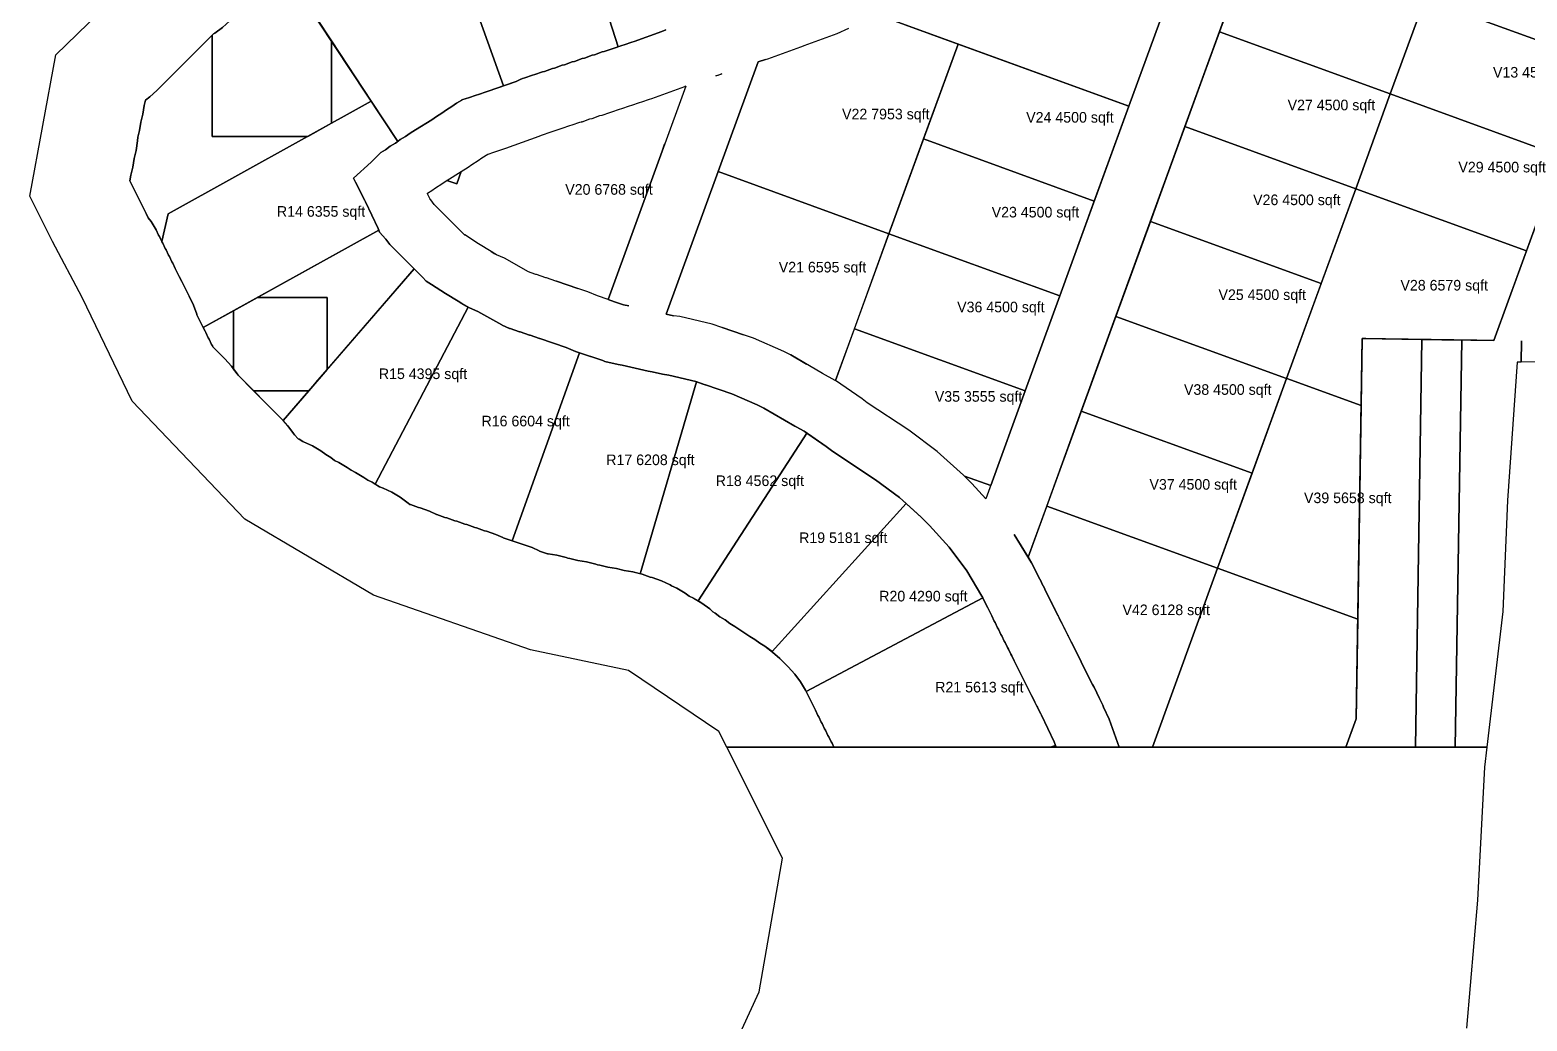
# Model space of a CAD drawing. Header units: metres. Extents: x 119 to 464, y -551 to -55.
# Drawn here: x 118.9 to 344.9, y -302.9 to -153.2 of the extents above; entities that cross this region are included whole.
import ezdxf

# ---------------------------------------------------------------- set-up
doc = ezdxf.new("R2010")
doc.units = ezdxf.units.M
for name, color, linetype in [('AMENITIES', 6, 'Continuous'), ('COLONY', 3, 'Continuous'), ('GARDENS', 82, 'Continuous'), ('PLOTS', 1, 'Continuous'), ('RESORT', 2, 'Continuous'), ('RIVER_PROMENADE', 62, 'Continuous'), ('ROADS', 8, 'Continuous'), ('TEXT', 7, 'Continuous')]:
    doc.layers.add(name, color=color, linetype=linetype)

msp = doc.modelspace()

# ---------------------------------------------------------------- linework, layer by layer
at = {"layer": 'AMENITIES'}
for points in [[(164.44, -167.31), (160.87, -169.3), (146.44, -169.3), (146.44, -154.03), (146.63, -153.84), (146.83, -153.72), (148.02, -152.85), (149.11, -151.86), (149.67, -151.3), (162.08, -151.3), (164.44, -154.87), (164.44, -167.31)], [(163.79, -193.61), (163.79, -204.51), (161.02, -207.73), (152.7, -207.73), (150.34, -205.37), (150.22, -205.17), (149.68, -204.43), (149.68, -195.62), (153.29, -193.61), (163.79, -193.61)], [(288.32, -261.53), (288.32, -261.53), (298.16, -234.49), (298.16, -234.49), (298.16, -234.49), (319.32, -242.19), (319.32, -242.19), (319.32, -242.19), (319.08, -257.22), (319.08, -257.22), (319.08, -257.22), (319.08, -257.22), (319.08, -257.22), (319.08, -257.22), (319.08, -257.23), (319.08, -257.23), (319.08, -257.23), (319.08, -257.23), (317.51, -261.52), (317.51, -261.52), (317.51, -261.52), (317.51, -261.52), (317.51, -261.53), (317.51, -261.53), (317.51, -261.53), (317.51, -261.53), (317.51, -261.53), (317.51, -261.53), (288.32, -261.53), (288.32, -261.53)]]:
    msp.add_lwpolyline(points, close=True, dxfattribs=at)
at = {"layer": 'COLONY'}
msp.add_lwpolyline([(363.26, -203.28), (343.39, -203.37), (341.9, -224.25), (341.2, -241.03), (338.8, -261.53), (224.09, -261.53), (222.88, -259.14), (209.26, -249.96), (209.26, -249.96), (194.47, -246.82), (170.8, -238.57), (151.35, -227.07), (134.39, -209.29), (126.82, -193.61), (122.36, -185.17), (118.94, -178.32), (122.83, -156.97), (143.97, -136.46)], dxfattribs=at)
at = {"layer": 'GARDENS'}
for points in [[(312.66, -114.45), (308.87, -124.86), (308.87, -124.86), (308.87, -124.86), (308.87, -124.86), (303.66, -139.18), (298.45, -153.51), (293.23, -167.83), (288.02, -182.15), (282.81, -196.47), (279.15, -206.53), (312.66, -114.45), (312.66, -114.45)], [(138.36, -184.23), (137.98, -183.43), (137.22, -182.17), (136.79, -181.58), (136.48, -180.93), (136.36, -180.73), (135.98, -179.93), (135.86, -179.73), (135.48, -178.93), (135.36, -178.73), (134.98, -177.93), (134.86, -177.73), (134.48, -176.93), (134.36, -176.73), (134.02, -176.02), (134.16, -175.13), (134.46, -173.93), (134.66, -172.63), (134.96, -171.43), (135.18, -169.97), (135.21, -169.43), (135.46, -168.43), (135.66, -167.13), (135.96, -165.93), (136.16, -164.63), (136.36, -163.83), (137.02, -163.35), (138.11, -162.36), (146.44, -154.03), (146.44, -169.3), (160.87, -169.3), (164.44, -167.31), (164.44, -154.87), (170.45, -163.97), (139.81, -181.01), (138.82, -185.15), (138.48, -184.43), (138.36, -184.23)], [(235.65, -155.61), (235.65, -155.61), (235.65, -155.61), (235.65, -155.61), (235.65, -155.61)], [(259, -155.37), (259, -155.37), (259, -155.37), (259, -155.37), (259, -155.37)], [(214.97, -196.12), (228.82, -158.06), (229.93, -157.67), (229.93, -157.67), (229.93, -157.67), (228.82, -158.06), (228.82, -158.06), (228.82, -158.06), (222.79, -174.62), (222.79, -174.62), (222.8, -174.62), (222.79, -174.62), (222.79, -174.62), (214.97, -196.12), (214.97, -196.12), (214.97, -196.12), (216.04, -196.37), (216.04, -196.37), (216.04, -196.37), (214.97, -196.12)], [(222.77, -160.08), (223.35, -159.87), (222.77, -160.09), (222.43, -160.17), (222.77, -160.08)], [(217.91, -161.72), (217.77, -161.79), (217.77, -161.79), (217.91, -161.72), (217.91, -161.72)], [(209.43, -164.67), (209.43, -164.67), (209.43, -164.67), (209.43, -164.67), (209.43, -164.67), (209.43, -164.67)], [(210.93, -164.17), (210.93, -164.17), (210.93, -164.17), (210.93, -164.17), (210.93, -164.17), (210.93, -164.17)], [(212.43, -163.67), (212.43, -163.67), (212.43, -163.67), (212.43, -163.67), (212.43, -163.67), (212.43, -163.67)], [(201.93, -167.17), (201.93, -167.17), (201.93, -167.17), (201.93, -167.17), (201.93, -167.17), (201.93, -167.17), (201.93, -167.17), (201.93, -167.17), (201.93, -167.17), (201.93, -167.17)], [(202.27, -167.08), (202.15, -167.11), (202.15, -167.11), (202.15, -167.11), (202.15, -167.11), (202.27, -167.08), (202.27, -167.08)], [(203.43, -166.67), (203.43, -166.67), (203.43, -166.67), (203.43, -166.67), (203.43, -166.67), (203.43, -166.67)], [(204.93, -166.17), (204.93, -166.17), (204.93, -166.17), (204.93, -166.17), (204.93, -166.17), (204.93, -166.17)], [(206.43, -165.67), (206.43, -165.67), (206.43, -165.67), (206.43, -165.67), (206.43, -165.67), (206.43, -165.67)], [(207.93, -165.17), (207.93, -165.17), (207.93, -165.17), (207.93, -165.17), (207.93, -165.17), (207.93, -165.17)], [(196.15, -169.11), (196.15, -169.11), (196.15, -169.11), (196.15, -169.11), (196.15, -169.11), (196.15, -169.11), (196.15, -169.11), (196.15, -169.11)], [(197.43, -168.67), (197.43, -168.67), (197.43, -168.67), (197.43, -168.67), (197.43, -168.67), (197.43, -168.67), (197.43, -168.67), (197.43, -168.67), (197.43, -168.67), (197.43, -168.67)], [(198.93, -168.17), (198.93, -168.17), (198.93, -168.17), (198.93, -168.17), (198.93, -168.17), (198.93, -168.17), (198.93, -168.17), (198.93, -168.17), (198.93, -168.17), (198.93, -168.17)], [(200.43, -167.67), (200.43, -167.67), (200.43, -167.67), (200.43, -167.67), (200.43, -167.67), (200.43, -167.67), (200.43, -167.67), (200.43, -167.67), (200.43, -167.67), (200.43, -167.67)], [(188.93, -171.67), (188.93, -171.67), (188.93, -171.67), (188.93, -171.67), (188.93, -171.67), (188.93, -171.67), (188.93, -171.67), (188.93, -171.67), (188.93, -171.67), (188.93, -171.67)], [(190.43, -171.17), (190.43, -171.17), (190.43, -171.17), (190.43, -171.17), (190.43, -171.17), (190.43, -171.17), (190.43, -171.17), (190.43, -171.17), (190.43, -171.17), (190.43, -171.17)], [(207.14, -194.26), (206.19, -193.94), (206.19, -193.94), (206.19, -193.94), (206.19, -193.94), (206.19, -193.94), (206.19, -193.94), (206.19, -193.94), (206.19, -193.93), (206.19, -193.93), (206.19, -193.93), (206.19, -193.93), (206.19, -193.93), (206.19, -193.93), (206.19, -193.93), (206.19, -193.93), (206.19, -193.93), (206.19, -193.93), (206.19, -193.93), (206.19, -193.93), (206.19, -193.93), (206.19, -193.93), (206.19, -193.93), (206.19, -193.93), (206.19, -193.93), (206.19, -193.93), (206.19, -193.93), (206.19, -193.93), (214.33, -171.55), (214.33, -171.55), (214.33, -171.55), (214.33, -171.55), (214.72, -170.49), (206.19, -193.93), (207.14, -194.26)], [(185.63, -173.55), (185.63, -173.55), (185.63, -173.55), (185.63, -173.55), (185.63, -173.55), (185.63, -173.55), (185.63, -173.55), (185.63, -173.55), (185.63, -173.55), (185.63, -173.55)], [(187.13, -172.55), (187.13, -172.55), (187.13, -172.55), (187.13, -172.55), (187.13, -172.55), (187.13, -172.55), (187.13, -172.55), (187.13, -172.55), (187.13, -172.55)], [(188.09, -171.96), (188.09, -171.96), (188.09, -171.96), (188.09, -171.96), (188.09, -171.96), (188.09, -171.96), (188.09, -171.96), (188.09, -171.96), (188.09, -171.96), (188.09, -171.96)], [(184.03, -174.62), (184.03, -174.62), (184.03, -174.62), (184.03, -174.62), (184.03, -174.62), (184.03, -174.62), (183.35, -176.48), (183.35, -176.48), (183.35, -176.48), (183.35, -176.48), (183.35, -176.48), (183.35, -176.48), (183.35, -176.48), (183.35, -176.48), (183.35, -176.48), (183.34, -176.48), (183.34, -176.48), (183.34, -176.48), (183.34, -176.48), (183.34, -176.48), (183.34, -176.48), (183.34, -176.48), (183.34, -176.48), (181.87, -175.95), (181.87, -175.95), (181.87, -175.95), (184.03, -174.62), (184.03, -174.62)], [(178.92, -177.88), (178.92, -177.88), (178.92, -177.88), (178.92, -177.88), (178.92, -177.88)], [(178.95, -177.97), (178.95, -177.97), (178.95, -177.97), (178.95, -177.97)], [(180.13, -177.05), (180.13, -177.05), (180.13, -177.05), (180.13, -177.05)], [(181.29, -176.31), (181.29, -176.31), (181.29, -176.31), (181.29, -176.31)], [(319.01, -177.21), (319.01, -177.21), (319.01, -177.21), (319.01, -177.21), (319.01, -177.21)], [(179.96, -179.59), (179.96, -179.59), (179.96, -179.59), (179.96, -179.59)], [(172.67, -184.84), (173.24, -185.61), (176.92, -189.29), (162.05, -206.53), (163.79, -204.51), (163.79, -193.61), (153.29, -193.61), (151.73, -194.48), (171.57, -183.45), (171.68, -183.76), (172.67, -184.84)], [(184.53, -184.16), (184.54, -184.16), (184.54, -184.16), (184.54, -184.16), (184.54, -184.16), (184.54, -184.16), (184.54, -184.16), (184.54, -184.16), (184.54, -184.16), (184.54, -184.16), (184.54, -184.16), (184.54, -184.16), (184.54, -184.16), (184.54, -184.16), (184.54, -184.16), (184.54, -184.16), (184.55, -184.17), (184.55, -184.17), (184.55, -184.17), (184.55, -184.17), (184.55, -184.17), (184.55, -184.17), (184.55, -184.17), (184.53, -184.16)], [(248.57, -184.01), (248.57, -184.01), (248.57, -184.01), (248.57, -184.01), (248.57, -184.01), (248.57, -184.01), (248.57, -184.01)], [(186.61, -185.54), (186.61, -185.54), (186.61, -185.54), (186.61, -185.54), (186.61, -185.54), (186.61, -185.54), (186.61, -185.54), (186.61, -185.54), (186.61, -185.54), (186.61, -185.54)], [(188.55, -186.67), (189.11, -187.04), (189.11, -187.04), (189.11, -187.04), (189.11, -187.04), (188.55, -186.67)], [(194.2, -189.73), (194.2, -189.73), (194.2, -189.73), (194.2, -189.73), (194.2, -189.73), (194.2, -189.73), (194.2, -189.73), (194.2, -189.73), (194.2, -189.73), (194.2, -189.73)], [(194.57, -189.89), (194.57, -189.89), (194.57, -189.89), (194.57, -189.89), (194.57, -189.89), (194.57, -189.89), (194.57, -189.89), (194.57, -189.89), (194.57, -189.89), (194.57, -189.89)], [(195.3, -190.14), (195.3, -190.14), (195.3, -190.14), (195.3, -190.14), (195.3, -190.14), (195.3, -190.14), (195.3, -190.14), (195.3, -190.14), (195.3, -190.14), (195.3, -190.14)], [(196.8, -190.64), (196.8, -190.64), (196.8, -190.64), (196.8, -190.64), (196.8, -190.64), (196.8, -190.64), (196.8, -190.64), (196.8, -190.64), (196.8, -190.64), (196.8, -190.64)], [(198.3, -191.14), (198.3, -191.14), (198.3, -191.14), (198.3, -191.14), (198.3, -191.14), (198.3, -191.14), (198.3, -191.14), (198.3, -191.14), (198.3, -191.14), (198.3, -191.14)], [(201.64, -192.26), (201.64, -192.26), (198.38, -191.16), (201.64, -192.26)], [(204.57, -193.39), (204.57, -193.39), (204.57, -193.39), (204.57, -193.39), (204.57, -193.39), (204.57, -193.39), (204.57, -193.39), (204.57, -193.39), (204.57, -193.39), (204.57, -193.39)], [(208.51, -194.71), (209.3, -194.9), (208.51, -194.72), (207.14, -194.26), (208.51, -194.71)], [(149.35, -203.98), (148.36, -202.89), (146.55, -201.08), (146.48, -200.93), (146.36, -200.73), (145.98, -199.93), (145.86, -199.73), (145.48, -198.93), (145.36, -198.73), (145.1, -198.17), (149.68, -195.62), (149.68, -204.43), (150.22, -205.17), (149.35, -203.98)], [(223.34, -198.15), (223.34, -198.15), (223.34, -198.15), (223.34, -198.15)], [(223.38, -198.16), (226.64, -199.26), (226.64, -199.26), (223.38, -198.16)], [(320.01, -199.81), (320.01, -199.81), (320.54, -199.82), (320.01, -199.81), (320.01, -199.81)], [(334.01, -261.53), (328.01, -261.53), (329, -199.95), (335, -200.05), (334.01, -261.53)], [(343.95, -203.37), (344, -200.19), (344.01, -200.2), (343.95, -203.37), (343.95, -203.37)], [(233.73, -202.29), (233.73, -202.29), (233.73, -202.29), (233.74, -202.29), (233.74, -202.29), (233.74, -202.29), (233.74, -202.29), (233.74, -202.29), (233.74, -202.29), (236.14, -203.69), (233.73, -202.29), (233.73, -202.29)], [(157.15, -212.21), (156.86, -211.89), (152.7, -207.73), (161.02, -207.73), (157.15, -212.21)], [(240.5, -206.18), (240.5, -206.18), (240.5, -206.18), (240.5, -206.18), (240.5, -206.18)], [(308.59, -205.85), (308.58, -205.85), (308.58, -205.85), (308.58, -205.85), (308.58, -205.85), (308.58, -205.85), (308.59, -205.85)], [(319.32, -242.19), (319.32, -242.19), (319.32, -242.19), (319.32, -242.19), (319.32, -242.19), (319.32, -242.19), (319.58, -226.07), (319.84, -209.95), (319.84, -209.95), (319.84, -209.95), (319.84, -209.95), (319.84, -209.95), (319.84, -209.95), (319.85, -208.87), (319.08, -257.22), (319.08, -257.22), (319.32, -242.19)], [(267.46, -229.41), (269.58, -232.82), (269.58, -232.82), (269.58, -232.82), (269.58, -232.82), (269.58, -232.82), (269.58, -232.82), (269.58, -232.82), (269.58, -232.82), (270.1, -233.67), (270.1, -233.67), (270.1, -233.67), (270.1, -233.67), (270.1, -233.67), (270.1, -233.67), (270.1, -233.67), (270.1, -233.68), (270.1, -233.68), (270.1, -233.68), (270.1, -233.68), (267.46, -229.41)], [(298.16, -234.49), (298.16, -234.49), (298.16, -234.49), (298.16, -234.49), (298.16, -234.49), (298.16, -234.49), (298.16, -234.49), (298.16, -234.49), (298.16, -234.49)], [(262.73, -238.98), (262.73, -238.98), (262.73, -238.98), (262.73, -238.98), (262.73, -238.98)], [(263.09, -239.7), (263.09, -239.7), (263.09, -239.7), (263.09, -239.7)], [(263.59, -240.7), (263.59, -240.7), (263.59, -240.7), (263.59, -240.7)], [(264.09, -241.7), (264.09, -241.7), (264.09, -241.7), (264.09, -241.7)], [(264.59, -242.7), (264.59, -242.7), (264.59, -242.7), (264.59, -242.7)], [(265.09, -243.7), (265.09, -243.7), (265.09, -243.7), (265.09, -243.7)], [(265.59, -244.7), (265.59, -244.7), (265.59, -244.7), (265.59, -244.7)], [(266.09, -245.7), (266.09, -245.7), (266.09, -245.7), (266.09, -245.7)], [(266.59, -246.7), (266.59, -246.7), (266.59, -246.7), (266.59, -246.7)], [(267.09, -247.7), (267.09, -247.7), (267.09, -247.7), (267.09, -247.7)], [(267.59, -248.7), (267.59, -248.7), (267.59, -248.7), (267.59, -248.7)], [(268.09, -249.7), (268.09, -249.7), (268.09, -249.7), (268.09, -249.7)], [(268.59, -250.7), (268.59, -250.7), (268.59, -250.7), (268.59, -250.7)], [(278.6, -250.68), (279.23, -251.96), (279.23, -251.96), (278.6, -250.68)], [(269.09, -251.7), (269.09, -251.7), (269.09, -251.7), (269.09, -251.7)], [(269.59, -252.7), (269.59, -252.7), (269.59, -252.7), (269.59, -252.7)], [(279.26, -252), (279.26, -252), (279.27, -252.01), (279.27, -252.01), (279.27, -252.01), (279.27, -252.01), (279.27, -252.01), (279.27, -252.01), (279.27, -252.01), (279.27, -252.01), (279.27, -252.01), (279.27, -252.02), (279.26, -252), (279.26, -252)], [(279.4, -252.24), (279.53, -252.45), (279.53, -252.45), (279.53, -252.45), (279.53, -252.45), (279.53, -252.45), (279.53, -252.45), (279.53, -252.45), (279.53, -252.46), (279.53, -252.46), (279.53, -252.46), (279.53, -252.46), (279.4, -252.24)], [(236.07, -253.13), (236.07, -253.13), (236.07, -253.13), (236.07, -253.13), (236.07, -253.13)], [(236.36, -253.73), (236.36, -253.73), (236.36, -253.73), (236.36, -253.73)], [(236.86, -254.73), (236.86, -254.73), (236.86, -254.73), (236.86, -254.73)], [(270.09, -253.7), (270.09, -253.7), (270.09, -253.7), (270.09, -253.7)], [(270.59, -254.7), (270.59, -254.7), (270.59, -254.7), (270.59, -254.7)], [(280.33, -254.16), (280.33, -254.16), (280.33, -254.16), (280.33, -254.16)], [(237.36, -255.73), (237.36, -255.73), (237.36, -255.73), (237.36, -255.73)], [(237.86, -256.73), (237.86, -256.73), (237.86, -256.73), (237.86, -256.73)], [(271.09, -255.7), (271.09, -255.7), (271.09, -255.7), (271.09, -255.7)], [(271.59, -256.7), (271.59, -256.7), (271.59, -256.7), (271.59, -256.7)], [(280.96, -255.49), (280.96, -255.49), (280.96, -255.49), (280.96, -255.49)], [(319.08, -257.23), (319.08, -257.23), (319.08, -257.23), (319.08, -257.23), (319.08, -257.23), (318.13, -259.84), (319.08, -257.23)], [(238.36, -257.73), (238.36, -257.73), (238.36, -257.73), (238.36, -257.73)], [(238.86, -258.73), (238.86, -258.73), (238.86, -258.73), (238.86, -258.73)], [(239.36, -259.73), (239.36, -259.73), (239.36, -259.73), (239.36, -259.73)], [(239.86, -260.73), (239.86, -260.73), (239.86, -260.73), (239.86, -260.73)], [(240.27, -261.53), (240.27, -261.53), (240.27, -261.53), (240.27, -261.53), (240.27, -261.53)], [(272.96, -261.53), (272.96, -261.53), (272.96, -261.53), (273.68, -261.24), (273.68, -261.24), (273.68, -261.24), (273.78, -261.53), (272.96, -261.53)], [(273.49, -260.71), (273.49, -260.71), (273.49, -260.71), (273.49, -260.71)], [(283.33, -261.53), (283.33, -261.53), (283.33, -261.53), (283.33, -261.53), (283.33, -261.53)], [(288.32, -261.53), (288.32, -261.53), (288.32, -261.53), (288.32, -261.53), (288.32, -261.53), (288.32, -261.53), (288.32, -261.53)]]:
    msp.add_lwpolyline(points, close=True, dxfattribs=at)
msp.add_lwpolyline([(302.6, -115.78), (263.2, -224.04), (261.06, -221.69), (259.96, -220.59), (259.96, -220.59), (263.93, -222.03), (269.14, -207.71), (274.35, -193.39), (279.56, -179.07), (284.77, -164.75), (284.77, -164.75), (284.77, -164.75), (284.77, -164.75), (289.99, -150.43)], dxfattribs=at)
at = {"layer": 'PLOTS'}
for points in [[(198.5, -127.05), (207.69, -155.77), (207.11, -155.98), (206.78, -156.06), (205.61, -156.48), (205.28, -156.56), (204.11, -156.98), (203.78, -157.06), (202.61, -157.48), (202.28, -157.56), (201.11, -157.98), (200.78, -158.06), (199.61, -158.48), (199.28, -158.56), (198.11, -158.98), (197.78, -159.06), (196.61, -159.48), (196.28, -159.56), (195.11, -159.98), (194.78, -160.06), (193.61, -160.48), (193.28, -160.56), (192.92, -160.69), (192.29, -160.99), (190.41, -161.66), (180.24, -133.29)], [(214.92, -153.19), (214.29, -153.49), (210.11, -154.98), (209.78, -155.06), (208.61, -155.48), (208.28, -155.56), (207.69, -155.77), (198.5, -127.05)], [(180.24, -133.29), (190.41, -161.66), (188.11, -162.48), (187.78, -162.56), (186.61, -162.98), (186.28, -163.06), (185.11, -163.48), (184.78, -163.56), (184.11, -163.8), (184.1, -163.81), (183.31, -164.29), (182.6, -164.81), (181.81, -165.29), (181.1, -165.81), (180.31, -166.29), (179.6, -166.81), (177.1, -168.31), (176.31, -168.79), (175.6, -169.31), (174.81, -169.79), (174.46, -170.05), (157.83, -144.86)], [(246.72, -150.9), (259, -155.37), (259, -155.37), (259, -155.37), (248.57, -184.01), (248.57, -184.01), (248.57, -184.01), (248.57, -184.01), (222.8, -174.62), (222.79, -174.62), (222.79, -174.62), (228.82, -158.06), (228.82, -158.06), (228.82, -158.06), (229.93, -157.67), (229.93, -157.67), (230.27, -157.58), (230.27, -157.58), (235.27, -155.79), (235.27, -155.79), (235.65, -155.61), (235.65, -155.61), (235.65, -155.61), (235.77, -155.58), (235.77, -155.58), (240.77, -153.79), (240.77, -153.79), (242.53, -152.95)], [(289.99, -150.43), (284.77, -164.75), (284.77, -164.75), (284.77, -164.75), (246.72, -150.9)]]:
    msp.add_lwpolyline(points, dxfattribs=at)
for points in [[(329.43, -148.57), (334.65, -134.25), (360.42, -143.63), (355.21, -157.95), (329.43, -148.57)], [(298.45, -153.51), (303.66, -139.18), (329.43, -148.57), (324.22, -162.89), (298.45, -153.51)], [(324.22, -162.89), (329.43, -148.57), (355.21, -157.95), (350, -172.27), (324.22, -162.89)], [(293.23, -167.83), (298.45, -153.51), (324.22, -162.89), (319.01, -177.21), (293.23, -167.83)], [(253.78, -169.69), (259, -155.37), (284.77, -164.75), (279.56, -179.07), (253.78, -169.69)], [(206.19, -193.94), (206.19, -193.94), (206.19, -193.94), (204.57, -193.39), (204.57, -193.39), (204.57, -193.39), (204.57, -193.39), (204.57, -193.39), (204.57, -193.39), (204.57, -193.39), (204.57, -193.39), (203.14, -192.76), (203.14, -192.76), (203.14, -192.76), (203.14, -192.76), (203.14, -192.76), (203.14, -192.76), (203.14, -192.76), (203.14, -192.76), (201.64, -192.26), (198.38, -191.16), (198.38, -191.16), (198.38, -191.16), (198.38, -191.16), (198.38, -191.16), (198.38, -191.16), (198.38, -191.16), (198.38, -191.16), (198.3, -191.14), (198.3, -191.14), (198.3, -191.14), (198.3, -191.14), (198.3, -191.14), (198.3, -191.14), (198.3, -191.14), (198.3, -191.14), (196.88, -190.66), (196.88, -190.66), (196.88, -190.66), (196.88, -190.66), (196.88, -190.66), (196.88, -190.66), (196.88, -190.66), (196.88, -190.66), (196.8, -190.64), (196.8, -190.64), (196.8, -190.64), (196.8, -190.64), (196.8, -190.64), (196.8, -190.64), (196.8, -190.64), (196.8, -190.64), (195.38, -190.16), (195.38, -190.16), (195.38, -190.16), (195.38, -190.16), (195.38, -190.16), (195.38, -190.16), (195.38, -190.16), (195.38, -190.16), (195.3, -190.14), (195.3, -190.14), (195.3, -190.14), (195.3, -190.14), (195.3, -190.14), (195.3, -190.14), (195.3, -190.14), (195.3, -190.14), (194.57, -189.89), (194.57, -189.89), (194.57, -189.89), (194.57, -189.89), (194.57, -189.89), (194.57, -189.89), (194.57, -189.89), (194.57, -189.89), (194.2, -189.73), (194.2, -189.73), (194.2, -189.73), (194.2, -189.73), (194.2, -189.73), (194.2, -189.73), (194.2, -189.73), (194.2, -189.73), (190.53, -187.7), (190.53, -187.7), (190.53, -187.7), (190.53, -187.7), (190.53, -187.7), (190.53, -187.7), (190.53, -187.7), (190.53, -187.7), (189.34, -187.18), (189.34, -187.18), (189.34, -187.18), (189.34, -187.18), (189.34, -187.18), (189.34, -187.18), (189.34, -187.18), (189.34, -187.18), (189.34, -187.18), (189.34, -187.18), (189.34, -187.18), (189.33, -187.18), (189.33, -187.18), (189.33, -187.18), (189.33, -187.18), (189.33, -187.18), (189.33, -187.18), (189.33, -187.18), (189.11, -187.04), (189.11, -187.04), (189.11, -187.04), (188.55, -186.67), (188.55, -186.67), (188.55, -186.67), (188.55, -186.67), (188.55, -186.67), (188.55, -186.67), (188.55, -186.67), (188.55, -186.67), (186.61, -185.54), (186.61, -185.54), (186.61, -185.54), (186.61, -185.54), (186.61, -185.54), (186.61, -185.54), (186.61, -185.54), (186.61, -185.54), (184.55, -184.17), (184.55, -184.17), (184.55, -184.17), (184.55, -184.17), (184.55, -184.17), (184.55, -184.17), (184.54, -184.16), (184.54, -184.16), (184.54, -184.16), (184.54, -184.16), (184.54, -184.16), (184.54, -184.16), (184.54, -184.16), (184.54, -184.16), (184.54, -184.16), (184.54, -184.16), (184.54, -184.16), (184.54, -184.16), (184.54, -184.16), (184.54, -184.16), (184.54, -184.16), (184.52, -184.16), (184.52, -184.16), (184.52, -184.16), (184.52, -184.16), (184.52, -184.16), (184.52, -184.16), (184.52, -184.16), (181.61, -181.25), (181.61, -181.25), (181.61, -181.25), (181.61, -181.25), (179.96, -179.59), (179.96, -179.59), (179.44, -178.9), (179.44, -178.9), (179.35, -178.81), (179.35, -178.81), (179.35, -178.81), (179.35, -178.8), (179.35, -178.8), (179.35, -178.8), (179.35, -178.8), (179.35, -178.8), (179.35, -178.8), (178.95, -177.97), (178.95, -177.97), (178.92, -177.88), (178.92, -177.88), (178.92, -177.88), (179.59, -177.46), (179.59, -177.46), (180.13, -177.05), (180.13, -177.05), (181.09, -176.46), (181.09, -176.46), (181.29, -176.31), (181.29, -176.31), (181.87, -175.95), (181.87, -175.95), (181.87, -175.95), (183.34, -176.48), (183.34, -176.48), (183.34, -176.48), (183.34, -176.48), (183.34, -176.48), (183.34, -176.48), (183.34, -176.48), (183.34, -176.48), (183.35, -176.48), (183.35, -176.48), (183.35, -176.48), (183.35, -176.48), (183.35, -176.48), (183.35, -176.48), (183.35, -176.48), (183.35, -176.48), (183.35, -176.48), (184.03, -174.62), (184.03, -174.62), (184.03, -174.62), (184.03, -174.62), (184.03, -174.62), (184.03, -174.62), (184.03, -174.62), (185.09, -173.96), (185.09, -173.96), (185.09, -173.96), (185.09, -173.96), (185.09, -173.96), (185.09, -173.96), (185.09, -173.96), (185.09, -173.96), (185.63, -173.55), (185.63, -173.55), (185.63, -173.55), (185.63, -173.55), (185.63, -173.55), (185.63, -173.55), (185.63, -173.55), (185.63, -173.55), (186.59, -172.96), (186.59, -172.96), (186.59, -172.96), (186.59, -172.96), (186.59, -172.96), (186.59, -172.96), (186.59, -172.96), (186.59, -172.96), (187.13, -172.55), (187.13, -172.55), (187.13, -172.55), (187.13, -172.55), (187.13, -172.55), (187.13, -172.55), (187.13, -172.55), (187.13, -172.55), (188.06, -171.97), (188.06, -171.97), (188.06, -171.97), (188.06, -171.97), (188.06, -171.97), (188.06, -171.97), (188.06, -171.97), (188.07, -171.97), (188.07, -171.97), (188.07, -171.97), (188.07, -171.97), (188.07, -171.97), (188.07, -171.97), (188.07, -171.97), (188.07, -171.97), (188.07, -171.97), (188.07, -171.97), (188.07, -171.97), (188.07, -171.97), (188.09, -171.96), (188.09, -171.96), (188.09, -171.96), (188.09, -171.96), (188.09, -171.96), (188.09, -171.96), (188.09, -171.96), (188.09, -171.96), (188.93, -171.67), (188.93, -171.67), (188.93, -171.67), (188.93, -171.67), (188.93, -171.67), (188.93, -171.67), (188.93, -171.67), (188.93, -171.67), (189.27, -171.58), (189.27, -171.58), (189.27, -171.58), (189.27, -171.58), (189.27, -171.58), (189.27, -171.58), (189.27, -171.58), (189.27, -171.58), (190.43, -171.17), (190.43, -171.17), (190.43, -171.17), (190.43, -171.17), (190.43, -171.17), (190.43, -171.17), (190.43, -171.17), (190.43, -171.17), (190.77, -171.08), (190.77, -171.08), (190.77, -171.08), (190.77, -171.08), (190.77, -171.08), (190.77, -171.08), (190.77, -171.08), (190.77, -171.08), (195.77, -169.29), (195.77, -169.29), (195.77, -169.29), (195.77, -169.29), (195.77, -169.29), (195.77, -169.29), (195.77, -169.29), (195.77, -169.29), (196.15, -169.11), (196.15, -169.11), (196.15, -169.11), (196.15, -169.11), (196.15, -169.11), (196.15, -169.11), (196.27, -169.08), (196.27, -169.08), (196.27, -169.08), (196.27, -169.08), (196.27, -169.08), (196.27, -169.08), (196.27, -169.08), (196.27, -169.08), (197.43, -168.67), (197.43, -168.67), (197.43, -168.67), (197.43, -168.67), (197.43, -168.67), (197.43, -168.67), (197.43, -168.67), (197.43, -168.67), (197.77, -168.58), (197.77, -168.58), (197.77, -168.58), (197.77, -168.58), (197.77, -168.58), (197.77, -168.58), (197.77, -168.58), (197.77, -168.58), (198.93, -168.17), (198.93, -168.17), (198.93, -168.17), (198.93, -168.17), (198.93, -168.17), (198.93, -168.17), (198.93, -168.17), (198.93, -168.17), (199.27, -168.08), (199.27, -168.08), (199.27, -168.08), (199.27, -168.08), (199.27, -168.08), (199.27, -168.08), (199.27, -168.08), (199.27, -168.08), (200.43, -167.67), (200.43, -167.67), (200.43, -167.67), (200.43, -167.67), (200.43, -167.67), (200.43, -167.67), (200.43, -167.67), (200.43, -167.67), (200.77, -167.58), (200.77, -167.58), (200.77, -167.58), (200.77, -167.58), (200.77, -167.58), (200.77, -167.58), (200.77, -167.58), (200.77, -167.58), (201.93, -167.17), (201.93, -167.17), (201.93, -167.17), (201.93, -167.17), (201.93, -167.17), (201.93, -167.17), (201.93, -167.17), (201.93, -167.17), (202.15, -167.11), (202.15, -167.11), (202.15, -167.11), (202.15, -167.11), (202.27, -167.08), (202.27, -167.08), (202.27, -167.08), (202.27, -167.08), (203.43, -166.67), (203.43, -166.67), (203.43, -166.67), (203.43, -166.67), (203.77, -166.58), (203.77, -166.58), (203.77, -166.58), (203.77, -166.58), (204.93, -166.17), (204.93, -166.17), (204.93, -166.17), (204.93, -166.17), (205.27, -166.08), (205.27, -166.08), (205.27, -166.08), (205.27, -166.08), (206.43, -165.67), (206.43, -165.67), (206.43, -165.67), (206.43, -165.67), (206.77, -165.58), (206.77, -165.58), (206.77, -165.58), (206.77, -165.58), (207.93, -165.17), (207.93, -165.17), (207.93, -165.17), (207.93, -165.17), (208.27, -165.08), (208.27, -165.08), (208.27, -165.08), (208.27, -165.08), (209.43, -164.67), (209.43, -164.67), (209.43, -164.67), (209.43, -164.67), (209.77, -164.58), (209.77, -164.58), (209.77, -164.58), (209.77, -164.58), (210.93, -164.17), (210.93, -164.17), (210.93, -164.17), (210.93, -164.17), (211.27, -164.08), (211.27, -164.08), (211.27, -164.08), (211.27, -164.08), (212.43, -163.67), (212.43, -163.67), (212.43, -163.67), (212.43, -163.67), (212.77, -163.58), (212.77, -163.58), (212.77, -163.58), (212.77, -163.58), (217.77, -161.79), (217.77, -161.79), (217.77, -161.79), (217.77, -161.79), (217.91, -161.72), (217.91, -161.72), (217.91, -161.72), (217.91, -161.72), (217.91, -161.72), (214.33, -171.55), (214.33, -171.55), (214.33, -171.55), (214.33, -171.55), (206.19, -193.93), (206.19, -193.93), (206.19, -193.93), (206.19, -193.93), (206.19, -193.93), (206.19, -193.93), (206.19, -193.93), (206.19, -193.93), (206.19, -193.93), (206.19, -193.93), (206.19, -193.93), (206.19, -193.93), (206.19, -193.93), (206.19, -193.93), (206.19, -193.93), (206.19, -193.93), (206.19, -193.93), (206.19, -193.93), (206.19, -193.93), (206.19, -193.93), (206.19, -193.94), (206.19, -193.94), (206.19, -193.94), (206.19, -193.94), (206.19, -193.94)], [(144.98, -197.93), (144.86, -197.73), (144.48, -196.93), (144.36, -196.73), (144.12, -196.22), (144.1, -196.15), (143.61, -194.76), (142.98, -193.43), (142.86, -193.23), (142.48, -192.43), (142.36, -192.23), (141.98, -191.43), (141.86, -191.23), (141.48, -190.43), (141.36, -190.23), (140.98, -189.43), (140.86, -189.23), (140.48, -188.43), (140.36, -188.23), (139.98, -187.43), (139.86, -187.23), (139.48, -186.43), (139.36, -186.23), (138.98, -185.43), (138.86, -185.23), (138.82, -185.15), (139.81, -181.01), (170.45, -163.97), (174.46, -170.05), (174.1, -170.31), (173.31, -170.79), (172.6, -171.31), (171.9, -171.73), (170.44, -173.19), (167.78, -175.6), (167.97, -175.99), (168.09, -176.2), (168.47, -176.99), (168.59, -177.2), (168.97, -177.99), (169.09, -178.2), (169.47, -178.99), (169.59, -179.2), (171.49, -183.21), (171.57, -183.45), (145.1, -198.17), (144.98, -197.93)], [(319.01, -177.21), (324.22, -162.89), (350, -172.27), (344.79, -186.59), (319.01, -177.21)], [(288.02, -182.15), (293.23, -167.83), (319.01, -177.21), (313.8, -191.53), (288.02, -182.15)], [(214.33, -171.55), (214.33, -171.55), (214.33, -171.55), (214.33, -171.55)], [(248.57, -184.01), (253.78, -169.69), (279.56, -179.07), (274.35, -193.39), (248.57, -184.01)], [(240.5, -206.18), (240.5, -206.18), (240.48, -206.17), (240.48, -206.17), (240.48, -206.17), (240.48, -206.17), (240.48, -206.17), (240.48, -206.17), (240.48, -206.17), (240.47, -206.17), (240.47, -206.17), (240.47, -206.17), (238.55, -205.09), (238.55, -205.09), (238.55, -205.09), (238.55, -205.09), (238.55, -205.09), (238.55, -205.09), (238.54, -205.09), (238.54, -205.09), (238.54, -205.09), (233.74, -202.29), (233.74, -202.29), (233.74, -202.29), (233.74, -202.29), (233.74, -202.29), (233.74, -202.29), (233.73, -202.29), (233.73, -202.29), (233.73, -202.29), (232.73, -201.79), (232.73, -201.79), (228.14, -199.76), (228.14, -199.76), (226.64, -199.26), (223.38, -198.16), (223.38, -198.16), (223.34, -198.15), (223.34, -198.15), (221.88, -197.66), (221.88, -197.66), (216.99, -196.5), (216.99, -196.5), (216.04, -196.37), (216.04, -196.37), (214.97, -196.12), (214.97, -196.12), (214.97, -196.12), (222.79, -174.62), (222.79, -174.62), (222.8, -174.62), (248.57, -184.01), (248.57, -184.01), (248.57, -184.01), (240.5, -206.18), (240.5, -206.18)], [(308.58, -205.85), (308.58, -205.85), (319.01, -177.21), (319.01, -177.21), (319.01, -177.21), (344.79, -186.59), (344.79, -186.59), (344.79, -186.59), (339.86, -200.12), (339.86, -200.12), (339.86, -200.12), (337.3, -200.08), (320.01, -199.81), (320.01, -199.81), (320.01, -199.81), (320.01, -199.81), (320.01, -199.81), (320.01, -199.81), (320, -199.81), (320, -199.81), (320, -199.81), (320, -199.81), (320, -199.81), (320, -199.82), (320, -199.82), (320, -199.82), (320, -199.82), (320, -199.82), (320, -199.82), (320, -199.82), (319.84, -209.95), (319.84, -209.95), (319.84, -209.95), (308.59, -205.85), (308.58, -205.85)], [(282.81, -196.47), (288.02, -182.15), (313.8, -191.53), (308.58, -205.85), (282.81, -196.47)], [(243.36, -198.33), (248.57, -184.01), (274.35, -193.39), (269.14, -207.71), (243.36, -198.33)], [(170.57, -221.52), (169.92, -221.21), (169.33, -220.78), (168.07, -220.02), (167.42, -219.71), (166.83, -219.28), (165.57, -218.52), (164.92, -218.21), (164.33, -217.78), (163.57, -217.32), (162.83, -216.78), (161.57, -216.02), (160.24, -215.39), (160.1, -215.34), (159.57, -215.02), (159.42, -214.95), (158.84, -214.37), (158.72, -214.17), (157.85, -212.98), (157.15, -212.21), (176.92, -189.29), (178.19, -190.56), (178.75, -191.18), (179.56, -191.66), (181.63, -193.04), (183.56, -194.16), (184.13, -194.54), (185.05, -195.07), (171.06, -221.82), (170.57, -221.52)], [(191.56, -230.33), (190.35, -229.9), (190.28, -229.88), (189.24, -229.39), (187.85, -228.9), (187.56, -228.83), (186.35, -228.4), (186.06, -228.33), (184.85, -227.9), (184.56, -227.83), (183.35, -227.4), (183.06, -227.33), (181.85, -226.9), (181.56, -226.83), (180.35, -226.4), (180.28, -226.38), (179.24, -225.89), (177.85, -225.4), (177.56, -225.33), (176.35, -224.9), (176.28, -224.88), (176.27, -224.88), (176.02, -224.65), (174.83, -223.78), (173.57, -223.02), (172.24, -222.39), (171.69, -222.2), (171.06, -221.82), (185.05, -195.07), (185.27, -195.2), (186.54, -195.76), (190.17, -197.77), (190.22, -197.81), (191.29, -198.28), (191.32, -198.29), (191.34, -198.29), (191.41, -198.31), (192.84, -198.79), (192.91, -198.81), (194.34, -199.29), (194.41, -199.31), (195.84, -199.79), (195.91, -199.81), (199.87, -201.15), (201.29, -201.78), (201.32, -201.79), (201.34, -201.79), (201.41, -201.81), (201.85, -201.96), (191.73, -230.37), (191.56, -230.33)], [(277.6, -210.79), (282.81, -196.47), (308.58, -205.85), (303.37, -220.17), (277.6, -210.79)], [(269.14, -207.71), (263.93, -222.03), (259.96, -220.59), (259.81, -220.44), (255.85, -216.85), (251.55, -213.67), (245.3, -209.51), (244.51, -208.91), (240.5, -206.18), (243.36, -198.33), (269.14, -207.71)], [(209.93, -235.04), (208.63, -234.84), (207.43, -234.54), (206.13, -234.34), (204.93, -234.04), (204.61, -233.99), (204.35, -233.9), (202.93, -233.54), (201.63, -233.34), (200.43, -233.04), (200.11, -232.99), (199.85, -232.9), (198.43, -232.54), (197.13, -232.34), (197.09, -232.34), (197.06, -232.33), (195.85, -231.9), (195.78, -231.88), (194.74, -231.39), (193.35, -230.9), (193.06, -230.83), (191.85, -230.4), (191.73, -230.37), (201.85, -201.96), (205.37, -203.15), (205.67, -203.28), (207.71, -203.76), (208.33, -203.85), (212.21, -204.76), (212.83, -204.85), (214.41, -205.22), (215.33, -205.35), (219.41, -206.31), (219.55, -206.36), (211.05, -235.32), (209.93, -235.04)], [(219.07, -239.02), (218.42, -238.71), (217.83, -238.28), (216.57, -237.52), (215.77, -237.14), (215.57, -237.02), (214.24, -236.39), (212.85, -235.9), (212.56, -235.83), (211.35, -235.4), (211.05, -235.32), (219.55, -206.36), (220.84, -206.79), (220.91, -206.81), (224.87, -208.15), (228.7, -209.84), (229.7, -210.34), (234.39, -213.06), (234.56, -213.16), (235.75, -213.82), (236.19, -214.12), (219.77, -239.44), (219.07, -239.02)], [(298.16, -234.49), (298.16, -234.49), (308.58, -205.85), (308.58, -205.85), (308.59, -205.85), (319.84, -209.95), (319.84, -209.95), (319.84, -209.95), (319.58, -226.07), (319.32, -242.19), (319.32, -242.19), (319.32, -242.19), (298.16, -234.49), (298.16, -234.49)], [(272.39, -225.11), (277.6, -210.79), (303.37, -220.17), (298.16, -234.49), (272.39, -225.11)], [(229.83, -246.28), (229.07, -245.82), (228.33, -245.28), (227.57, -244.82), (226.83, -244.28), (226.07, -243.82), (225.33, -243.28), (224.57, -242.82), (223.83, -242.28), (223.07, -241.82), (222.33, -241.28), (221.98, -241.07), (221.52, -240.65), (220.33, -239.78), (219.77, -239.44), (236.19, -214.12), (239.11, -216.11), (240.1, -216.86), (246.56, -221.16), (250.14, -223.81), (251.16, -224.74), (230.93, -247.08), (229.83, -246.28)], [(235.98, -252.93), (235.22, -251.67), (234.35, -250.48), (233.36, -249.39), (232.11, -248.14), (231.02, -247.15), (230.93, -247.08), (251.16, -224.74), (253.44, -226.81), (254.69, -228.06), (257.67, -231.34), (260.31, -234.9), (262.59, -238.7), (262.73, -238.98), (236.07, -253.13), (235.98, -252.93)], [(283.33, -261.53), (283.33, -261.53), (281.8, -257.27), (281.8, -257.27), (280.96, -255.49), (280.96, -255.49), (280.84, -255.18), (280.84, -255.18), (280.34, -254.18), (280.33, -254.16), (280.33, -254.16), (279.53, -252.46), (279.53, -252.46), (279.53, -252.46), (279.53, -252.45), (279.53, -252.45), (279.53, -252.45), (279.53, -252.45), (279.53, -252.45), (279.53, -252.45), (279.53, -252.45), (279.27, -252.03), (279.27, -252.03), (279.27, -252.03), (279.27, -252.02), (279.27, -252.01), (279.27, -252.01), (279.27, -252.01), (279.27, -252.01), (279.27, -252.01), (279.27, -252.01), (279.27, -252.01), (279.27, -252.01), (279.27, -252.01), (279.26, -252), (279.26, -252), (279.26, -252), (279.26, -252), (279.24, -251.99), (279.24, -251.99), (279.24, -251.99), (279.24, -251.98), (279.24, -251.98), (279.24, -251.98), (279.24, -251.98), (279.24, -251.98), (279.24, -251.98), (279.23, -251.96), (278.6, -250.68), (278.6, -250.68), (278.58, -250.64), (278.57, -250.62), (278.1, -249.68), (278.08, -249.64), (278.07, -249.62), (277.6, -248.68), (277.58, -248.64), (277.57, -248.62), (277.1, -247.68), (277.08, -247.64), (277.07, -247.62), (276.6, -246.68), (276.58, -246.64), (276.57, -246.62), (276.1, -245.68), (276.08, -245.64), (276.07, -245.62), (275.6, -244.68), (275.58, -244.64), (275.57, -244.62), (275.1, -243.68), (275.08, -243.64), (275.07, -243.62), (274.6, -242.68), (274.58, -242.64), (274.57, -242.62), (274.27, -242.01), (274.1, -241.68), (274.08, -241.64), (274.07, -241.62), (273.6, -240.68), (273.58, -240.64), (273.57, -240.62), (273.1, -239.68), (273.08, -239.64), (273.07, -239.62), (272.6, -238.68), (272.58, -238.64), (272.57, -238.62), (272.1, -237.68), (272.08, -237.64), (272.07, -237.62), (271.6, -236.68), (271.58, -236.64), (271.57, -236.62), (271.1, -235.68), (271.08, -235.64), (270.6, -234.68), (270.59, -234.66), (270.1, -233.68), (270.1, -233.68), (270.1, -233.68), (270.1, -233.67), (270.1, -233.67), (270.1, -233.67), (270.1, -233.67), (270.1, -233.67), (270.1, -233.67), (270.1, -233.67), (269.58, -232.82), (269.58, -232.82), (269.58, -232.82), (269.58, -232.82), (269.58, -232.82), (269.58, -232.82), (269.58, -232.82), (269.58, -232.82), (269.58, -232.82), (269.58, -232.81), (269.58, -232.81), (269.58, -232.81), (269.58, -232.81), (269.58, -232.81), (272.39, -225.11), (272.39, -225.11), (272.39, -225.11), (298.16, -234.49), (298.16, -234.49), (298.16, -234.49), (288.32, -261.53), (288.32, -261.53), (288.32, -261.53), (283.33, -261.53), (283.33, -261.53)], [(236.07, -253.13), (236.07, -253.13), (262.73, -238.98), (262.73, -238.98), (262.73, -238.98), (262.97, -239.49), (262.97, -239.49), (263.09, -239.7), (263.09, -239.7), (263.47, -240.49), (263.47, -240.49), (263.59, -240.7), (263.59, -240.7), (263.97, -241.49), (263.97, -241.49), (264.09, -241.7), (264.09, -241.7), (264.47, -242.49), (264.47, -242.49), (264.59, -242.7), (264.59, -242.7), (264.97, -243.49), (264.97, -243.49), (265.09, -243.7), (265.09, -243.7), (265.47, -244.49), (265.47, -244.49), (265.59, -244.7), (265.59, -244.7), (265.97, -245.49), (265.97, -245.49), (266.09, -245.7), (266.09, -245.7), (266.47, -246.49), (266.47, -246.49), (266.59, -246.7), (266.59, -246.7), (266.97, -247.49), (266.97, -247.49), (267.09, -247.7), (267.09, -247.7), (267.47, -248.49), (267.47, -248.49), (267.59, -248.7), (267.59, -248.7), (267.97, -249.49), (267.97, -249.49), (268.09, -249.7), (268.09, -249.7), (268.47, -250.49), (268.47, -250.49), (268.59, -250.7), (268.59, -250.7), (268.97, -251.49), (268.97, -251.49), (269.09, -251.7), (269.09, -251.7), (269.47, -252.49), (269.47, -252.49), (269.59, -252.7), (269.59, -252.7), (269.97, -253.49), (269.97, -253.49), (270.09, -253.7), (270.09, -253.7), (270.47, -254.49), (270.47, -254.49), (270.59, -254.7), (270.59, -254.7), (270.9, -255.34), (270.97, -255.49), (270.97, -255.49), (271.09, -255.7), (271.09, -255.7), (271.47, -256.49), (271.47, -256.49), (271.59, -256.7), (271.59, -256.7), (273.49, -260.71), (273.49, -260.71), (273.68, -261.24), (273.68, -261.24), (273.68, -261.24), (272.96, -261.53), (272.96, -261.53), (272.96, -261.53), (240.27, -261.53), (240.27, -261.53), (240.27, -261.53), (239.98, -260.93), (239.98, -260.93), (239.86, -260.73), (239.86, -260.73), (239.48, -259.93), (239.48, -259.93), (239.36, -259.73), (239.36, -259.73), (238.98, -258.93), (238.98, -258.93), (238.86, -258.73), (238.86, -258.73), (238.48, -257.93), (238.48, -257.93), (238.36, -257.73), (238.36, -257.73), (237.98, -256.93), (237.98, -256.93), (237.86, -256.73), (237.86, -256.73), (237.48, -255.93), (237.48, -255.93), (237.36, -255.73), (237.36, -255.73), (236.98, -254.93), (236.98, -254.93), (236.86, -254.73), (236.86, -254.73), (236.48, -253.93), (236.48, -253.93), (236.36, -253.73), (236.36, -253.73), (236.07, -253.13), (236.07, -253.13)]]:
    msp.add_lwpolyline(points, close=True, dxfattribs=at)
at = {"layer": 'RESORT'}
msp.add_lwpolyline([(215.94, -326.8), (228.99, -298.46), (232.53, -278.27), (224.09, -261.53), (338.8, -261.53), (338.45, -264.51), (337.37, -284.59), (335.73, -303.96)], dxfattribs=at)
at = {"layer": 'RIVER_PROMENADE'}
msp.add_lwpolyline([(148.02, -152.85), (146.83, -153.72), (146.63, -153.84), (138.11, -162.36), (137.02, -163.35), (136.36, -163.83), (136.16, -164.63), (135.96, -165.93), (135.66, -167.13), (135.46, -168.43), (135.21, -169.43), (135.18, -169.97), (134.96, -171.43), (134.66, -172.63), (134.46, -173.93), (134.16, -175.13), (134.02, -176.02), (134.36, -176.73), (134.48, -176.93), (134.86, -177.73), (134.98, -177.93), (135.36, -178.73), (135.48, -178.93), (135.86, -179.73), (135.98, -179.93), (136.36, -180.73), (136.48, -180.93), (136.79, -181.58), (137.22, -182.17), (137.98, -183.43), (138.36, -184.23), (138.48, -184.43), (138.86, -185.23), (138.98, -185.43), (139.36, -186.23), (139.48, -186.43), (139.86, -187.23), (139.98, -187.43), (140.36, -188.23), (140.48, -188.43), (140.86, -189.23), (140.98, -189.43), (141.36, -190.23), (141.48, -190.43), (141.86, -191.23), (141.98, -191.43), (142.36, -192.23), (142.48, -192.43), (142.86, -193.23), (142.98, -193.43), (143.61, -194.76), (144.1, -196.15), (144.12, -196.22), (144.36, -196.73), (144.48, -196.93), (144.86, -197.73), (144.98, -197.93), (145.36, -198.73), (145.48, -198.93), (145.86, -199.73), (145.98, -199.93), (146.36, -200.73), (146.48, -200.93), (146.55, -201.08), (148.36, -202.89), (149.35, -203.98), (150.22, -205.17), (150.34, -205.37), (156.86, -211.89), (157.85, -212.98), (158.72, -214.17), (158.84, -214.37), (159.42, -214.95), (159.57, -215.02), (160.1, -215.34), (160.24, -215.39), (161.57, -216.02), (162.83, -216.78), (163.57, -217.32), (164.33, -217.78), (164.92, -218.21), (165.57, -218.52), (166.83, -219.28), (167.42, -219.71), (168.07, -220.02), (169.33, -220.78), (169.92, -221.21), (170.57, -221.52), (171.69, -222.2), (172.24, -222.39), (173.57, -223.02), (174.83, -223.78), (176.02, -224.65), (176.27, -224.88), (176.28, -224.88), (176.35, -224.9), (177.56, -225.33), (177.85, -225.4), (179.24, -225.89), (180.28, -226.38), (180.35, -226.4), (181.56, -226.83), (181.85, -226.9), (183.06, -227.33), (183.35, -227.4), (184.56, -227.83), (184.85, -227.9), (186.06, -228.33), (186.35, -228.4), (187.56, -228.83), (187.85, -228.9), (189.24, -229.39), (190.28, -229.88), (190.35, -229.9), (191.56, -230.33), (191.85, -230.4), (193.06, -230.83), (193.35, -230.9), (194.74, -231.39), (195.78, -231.88), (195.85, -231.9), (197.06, -232.33), (197.09, -232.34), (197.13, -232.34), (198.43, -232.54), (199.85, -232.9), (200.11, -232.99), (200.43, -233.04), (201.63, -233.34), (202.93, -233.54), (204.35, -233.9), (204.61, -233.99), (204.93, -234.04), (206.13, -234.34), (207.43, -234.54), (208.63, -234.84), (209.93, -235.04), (211.35, -235.4), (212.56, -235.83), (212.85, -235.9), (214.24, -236.39), (215.57, -237.02), (215.77, -237.14), (216.57, -237.52), (217.83, -238.28), (218.42, -238.71), (219.07, -239.02), (220.33, -239.78), (221.52, -240.65), (221.98, -241.07), (222.33, -241.28), (223.07, -241.82), (223.83, -242.28), (224.57, -242.82), (225.33, -243.28), (226.07, -243.82), (226.83, -244.28), (227.57, -244.82), (228.33, -245.28), (229.07, -245.82), (229.83, -246.28), (231.02, -247.15), (232.11, -248.14), (233.36, -249.39), (234.35, -250.48), (235.22, -251.67), (235.98, -252.93), (236.36, -253.73), (236.48, -253.93), (236.86, -254.73), (236.98, -254.93), (237.36, -255.73), (237.48, -255.93), (237.86, -256.73), (237.98, -256.93), (238.36, -257.73), (238.48, -257.93), (238.86, -258.73), (238.98, -258.93), (239.36, -259.73), (239.48, -259.93), (239.86, -260.73), (239.98, -260.93), (240.27, -261.53), (224.09, -261.53), (222.88, -259.14), (209.26, -249.96), (194.47, -246.82), (194.47, -246.82), (170.8, -238.57), (151.35, -227.07), (134.39, -209.29), (126.82, -193.61), (122.36, -185.17), (118.94, -178.32), (122.83, -156.97), (143.97, -136.46)], dxfattribs=at)
at = {"layer": 'ROADS'}
for points in [[(348.27, -203.34), (343.95, -203.37), (343.39, -203.37), (341.9, -224.25), (341.2, -241.03), (338.8, -261.53), (334.01, -261.53), (335, -200.05), (329.46, -199.96), (339.86, -200.12), (339.86, -200.12), (373.76, -107)], [(312.66, -114.45), (269.58, -232.82), (267.46, -229.41), (270.1, -233.68), (270.59, -234.66), (270.6, -234.68), (271.08, -235.64), (271.09, -235.66), (271.1, -235.68), (271.57, -236.62), (271.58, -236.64), (271.59, -236.66), (271.6, -236.68), (272.07, -237.62), (272.08, -237.64), (272.09, -237.66), (272.1, -237.68), (272.57, -238.62), (272.58, -238.64), (272.59, -238.66), (272.6, -238.68), (273.07, -239.62), (273.08, -239.64), (273.09, -239.66), (273.1, -239.68), (273.57, -240.62), (273.58, -240.64), (273.59, -240.66), (273.6, -240.68), (274.07, -241.62), (274.08, -241.64), (274.09, -241.66), (274.1, -241.68), (274.57, -242.62), (274.58, -242.64), (274.59, -242.66), (274.6, -242.68), (275.07, -243.62), (275.08, -243.64), (275.09, -243.66), (275.1, -243.68), (275.57, -244.62), (275.58, -244.64), (275.59, -244.66), (275.6, -244.68), (276.07, -245.62), (276.08, -245.64), (276.09, -245.66), (276.1, -245.68), (276.57, -246.62), (276.58, -246.64), (276.59, -246.66), (276.6, -246.68), (277.07, -247.62), (277.08, -247.64), (277.09, -247.66), (277.1, -247.68), (277.57, -248.62), (277.58, -248.64), (277.59, -248.66), (277.6, -248.68), (278.07, -249.62), (278.08, -249.64), (278.09, -249.66), (278.1, -249.68), (278.57, -250.62), (278.58, -250.64), (278.59, -250.66), (278.6, -250.68), (279.23, -251.96), (279.24, -251.98), (279.26, -252), (279.27, -252.02), (279.53, -252.46), (280.33, -254.16), (280.34, -254.18), (280.84, -255.18), (280.96, -255.49), (281.8, -257.27), (283.33, -261.53), (273.78, -261.53), (273.49, -260.71), (271.59, -256.7), (271.47, -256.49), (271.09, -255.7), (270.97, -255.49), (270.59, -254.7), (270.47, -254.49), (270.09, -253.7), (269.97, -253.49), (269.59, -252.7), (269.47, -252.49), (269.09, -251.7), (268.97, -251.49), (268.59, -250.7), (268.47, -250.49), (268.09, -249.7), (267.97, -249.49), (267.59, -248.7), (267.47, -248.49), (267.09, -247.7), (266.97, -247.49), (266.59, -246.7), (266.47, -246.49), (266.09, -245.7), (265.97, -245.49), (265.59, -244.7), (265.47, -244.49), (265.09, -243.7), (264.97, -243.49), (264.59, -242.7), (264.47, -242.49), (264.09, -241.7), (263.97, -241.49), (263.59, -240.7), (263.47, -240.49), (263.09, -239.7), (262.97, -239.49), (262.59, -238.7), (260.31, -234.9), (257.67, -231.34), (254.69, -228.06), (253.44, -226.81), (250.14, -223.81), (246.56, -221.16), (240.1, -216.86), (239.11, -216.11), (235.75, -213.82), (234.56, -213.16), (234.39, -213.06), (229.7, -210.34), (228.7, -209.84), (224.87, -208.15), (220.91, -206.81), (220.84, -206.79), (219.41, -206.31), (215.33, -205.35), (214.41, -205.22), (212.83, -204.85), (212.21, -204.76), (208.33, -203.85), (207.71, -203.76), (205.67, -203.28), (205.37, -203.15), (201.41, -201.81), (201.34, -201.79), (201.32, -201.79), (201.29, -201.78), (199.87, -201.15), (195.91, -199.81), (195.84, -199.79), (194.41, -199.31), (194.34, -199.29), (192.91, -198.81), (192.84, -198.79), (191.41, -198.31), (191.34, -198.29), (191.32, -198.29), (191.29, -198.28), (190.22, -197.81), (190.17, -197.77), (186.54, -195.76), (185.27, -195.2), (184.13, -194.54), (183.56, -194.16), (181.63, -193.04), (179.56, -191.66), (178.75, -191.18), (178.19, -190.56), (173.24, -185.61), (172.67, -184.84), (171.68, -183.76), (171.49, -183.21), (169.59, -179.2), (169.47, -178.99), (169.09, -178.2), (168.97, -177.99), (168.59, -177.2), (168.47, -176.99), (168.09, -176.2), (167.97, -175.99), (167.78, -175.6), (170.44, -173.19), (171.9, -171.73), (172.6, -171.31), (173.31, -170.79), (174.1, -170.31), (174.81, -169.79), (175.6, -169.31), (176.31, -168.79), (177.1, -168.31), (179.6, -166.81), (180.31, -166.29), (181.1, -165.81), (181.81, -165.29), (182.6, -164.81), (183.31, -164.29), (184.1, -163.81), (184.11, -163.8), (184.78, -163.56), (185.11, -163.48), (186.28, -163.06), (186.61, -162.98), (187.78, -162.56), (188.11, -162.48), (192.29, -160.99), (192.92, -160.69), (193.28, -160.56), (193.61, -160.48), (194.78, -160.06), (195.11, -159.98), (196.28, -159.56), (196.61, -159.48), (197.78, -159.06), (198.11, -158.98), (199.28, -158.56), (199.61, -158.48), (200.78, -158.06), (201.11, -157.98), (202.28, -157.56), (202.61, -157.48), (203.78, -157.06), (204.11, -156.98), (205.28, -156.56), (205.61, -156.48), (206.78, -156.06), (207.11, -155.98), (208.28, -155.56), (208.61, -155.48), (209.78, -155.06), (210.11, -154.98), (214.29, -153.49), (214.92, -153.19)]]:
    msp.add_lwpolyline(points, dxfattribs=at)
msp.add_lwpolyline([(329, -199.95), (328.01, -261.53), (319.01, -261.53), (317.51, -261.53), (319.08, -257.22), (320, -199.81), (329, -199.95)], close=True, dxfattribs=at)

# ---------------------------------------------------------------- texts
at = {"layer": 'TEXT'}
for s, p in [('V13 4500 sqft', (339.72, -160.42)), ('V27 4500 sqft', (308.73, -165.36)), ('V22 7953 sqft', (241.49, -166.73)), ('V24 4500 sqft', (269.28, -167.22)), ('V29 4500 sqft', (334.5, -174.74)), ('V20 6768 sqft', (199.72, -178.11)), ('V26 4500 sqft', (303.52, -179.68)), ('R14 6355 sqft', (156.21, -181.43)), ('V23 4500 sqft', (264.07, -181.54)), ('V21 6595 sqft', (231.94, -189.84)), ('V28 6579 sqft', (325.76, -192.57)), ('V36 4500 sqft', (258.86, -195.86)), ('V25 4500 sqft', (298.3, -194)), ('R15 4395 sqft', (171.59, -205.94)), ('V35 3555 sqft', (255.49, -209.36)), ('V38 4500 sqft', (293.09, -208.32)), ('R16 6604 sqft', (187.08, -213.08)), ('R17 6208 sqft', (205.91, -218.93)), ('R18 4562 sqft', (222.43, -222.09)), ('V37 4500 sqft', (287.88, -222.64)), ('V39 5658 sqft', (311.2, -224.67)), ('R19 5181 sqft', (235.01, -230.69)), ('R20 4290 sqft', (247.1, -239.51)), ('V42 6128 sqft', (283.81, -241.58)), ('R21 5613 sqft', (255.55, -253.25))]:
    msp.add_text(s, height=1.6, dxfattribs=at).set_placement(p)

doc.saveas('drawing.dxf')
